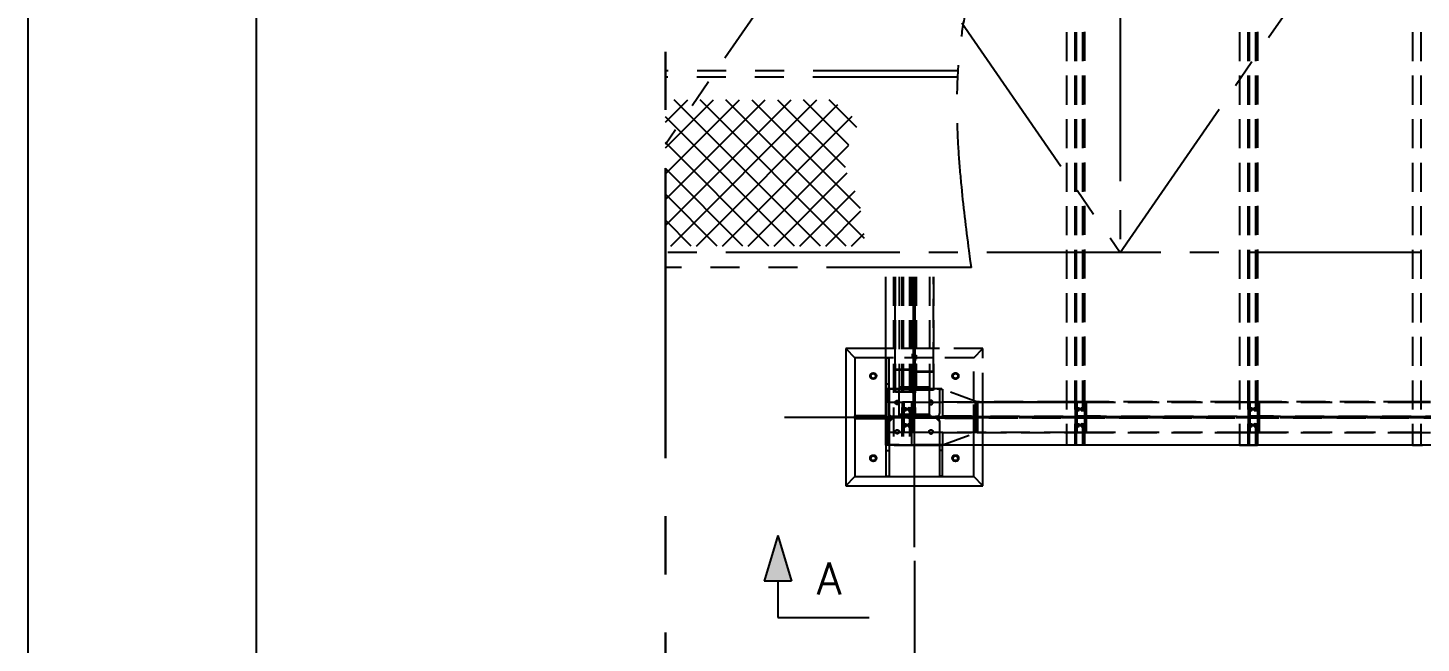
# Model space of a CAD drawing. Header units: millimetres. Extents: x 0 to 42050, y 0 to 29700.
# Drawn here: x 0 to 7627, y 8820 to 12186 of the extents above; entities that cross this region are included whole.
import ezdxf
from ezdxf.enums import TextEntityAlignment as Align

# ---------------------------------------------------------------- set-up
doc = ezdxf.new("R2010")
doc.units = ezdxf.units.MM
doc.header["$LTSCALE"] = 50
for name, pattern in [('CENTER2', [28.575, 19.05, -3.175, 3.175, -3.175]), ('HIDDEN2', [4.7625, 3.175, -1.5875]), ('PHANTOM', [63.5, 31.75, -6.35, 6.35, -6.35, 6.35, -6.35]), ('PHANTOM2', [31.75, 15.875, -3.175, 3.175, -3.175, 3.175, -3.175])]:
    doc.linetypes.add(name, pattern=pattern)
for name, color, linetype in [('ESTRUTURA EXISTENTE', 7, 'Continuous'), ('EXISTENTE', 8, 'PHANTOM2'), ('FRL6', 8, 'Continuous'), ('FRL7', 7, 'Continuous'), ('FRR120', 5, 'Continuous'), ('FRR140', 5, 'Continuous'), ('FRR175', 1, 'Continuous'), ('FRR80', 3, 'Continuous'), ('SDM', 7, 'Continuous'), ('TC1', 8, 'CENTER2'), ('TDM', 2, 'Continuous'), ('TL6', 1, 'Continuous'), ('TR100', 3, 'Continuous'), ('TR140', 4, 'Continuous')]:
    doc.layers.add(name, color=color, linetype=linetype)
doc.layers.add('HIDDEN', color=8, linetype='HIDDEN2', transparency=0.4)
doc.layers.add('TLM', color=1, linetype='PHANTOM', lineweight=30)
doc.styles.add('R120', font='simplex.shx', dxfattribs={"height": 30})
doc.styles.add('R140', font='simplex.shx', dxfattribs={"height": 35})
doc.styles.add('R80', font='simplex.shx', dxfattribs={"height": 20})
doc.styles.add('TR100', font='simplex.shx')
doc.styles.add('TR140', font='simplex.shx', dxfattribs={"height": 3.5})
doc.dimstyles.new('SEG-S-1', dxfattribs={"dimscale": 50, "dimtxt": 2.5, "dimasz": 2.5, "dimexe": 1.5, "dimexo": 1.5, "dimgap": 1, "dimtad": 1, "dimdec": 0, "dimtxsty": 'TR100', "dimcen": 2.5, "dimclrd": 256, "dimclre": 256, "dimclrt": 3, "dimadec": 0, "dimazin": 0, "dimtfac": 1, "dimtdec": 0, "dimtmove": 0, "dimatfit": 3, "dimfxl": 0, "dimarcsym": 0})

# ---------------------------------------------------------------- blocks, each defined once
blk = doc.blocks.new('A1')
at = {"layer": 'FRL6', "linetype": 'Continuous'}
blk.add_line((25, 584), (25, 10), dxfattribs=at)
at = {"layer": 'FRL7', "linetype": 'Continuous'}
blk.add_line((0, 594), (0, 0), dxfattribs=at)
at = {"layer": 'FRR120', "style": 'R120'}
for tag, p in [('FASE_DO_PROJETO', (659, 46.29)), ('ÁREA_E/OU_SUBÁREA', (659, 40.79)), ('TÍTULO_DO_DESENHO', (659, 35.29)), ('SUBTÍTULO_1_DO_DESENHO', (659, 29.79)), ('SUBTÍTULO_2_DO_DESENHO', (659, 24.29))]:
    blk.add_attdef(tag, p, '', height=3, dxfattribs=at)
at = {"layer": 'FRR140', "style": 'R140', "width": 0.91}
for tag, p in [('NÚMERO_DA_CONTRATADA', (687.72, 12.6)), ('NUMERO_VALE', (752.89, 12.6))]:
    blk.add_attdef(tag, p, '', height=3.5, dxfattribs=at)
for tag, p in [('REVISÃO', (823.5, 14.68)), ('ESCALA', (671, 14.35))]:
    blk.add_attdef(tag, text='', height=3.5, dxfattribs=at).set_placement(p, align=Align.MIDDLE)
at = {"layer": 'FRR175', "style": 'R120'}
for tag, p in [('CLASSIFICAÇÃO', (811.83, 67.73)), ('PROJETO', (716.31, 53.59)), ('N_PROJ_SE', (793.5, 53.59)), ('N_CONTRATO', (796.97, 47.3))]:
    blk.add_attdef(tag, text='', height=3, dxfattribs=at).set_placement(p, align=Align.MIDDLE_CENTER)
at = {"layer": 'FRR80', "style": 'R80'}
for tag, p in [('8A_REV', (476, 77.07)), ('EMIS.', (486, 77.07)), ('PROJ.', (585, 77.07)), ('DES.', (597, 77.07)), ('VER.', (609, 77.07)), ('APR.', (621, 77.07)), ('AUT.', (633.01, 77.07)), ('7A_REV', (476, 71.37)), ('EMIS.', (486, 71.37)), ('PROJ.', (585, 71.37)), ('DES.', (597, 71.37)), ('VER.', (609, 71.37)), ('APR.', (621, 71.37)), ('AUT.', (633.01, 71.37)), ('6A_REV', (476, 65.67)), ('EMIS.', (486, 65.67)), ('PROJ.', (585, 65.67)), ('DES.', (597, 65.67)), ('VER.', (609, 65.67)), ('APR.', (621, 65.67)), ('AUT.', (633.01, 65.67)), ('5A_REV', (476, 59.97)), ('EMIS.', (486, 59.97)), ('PROJ.', (585, 59.97)), ('DES.', (597, 59.97)), ('VER.', (609, 59.97)), ('APR.', (621, 59.97)), ('AUT.', (633.01, 59.97)), ('4A_REV', (476, 54.27)), ('EMIS.', (486, 54.27)), ('PROJ.', (585, 54.27)), ('DES.', (597, 54.27)), ('VER.', (609, 54.27)), ('APR.', (621, 54.27)), ('AUT.', (633.01, 54.27)), ('3A_REV', (476, 48.57)), ('EMIS.', (486, 48.57)), ('PROJ.', (585, 48.57)), ('DES.', (597, 48.57)), ('VER.', (609, 48.57)), ('APR.', (621, 48.57)), ('AUT.', (633.01, 48.57)), ('2A_REV', (476, 42.87)), ('EMIS.', (486, 42.87)), ('PROJ.', (585, 42.87)), ('DES.', (597, 42.87)), ('VER.', (609, 42.87)), ('APR.', (621, 42.87)), ('AUT.', (633.01, 42.87)), ('1a_REV', (476, 37.17)), ('EMIS.', (486, 37.17)), ('PROJ.', (585, 37.17)), ('DES.', (597, 37.17)), ('VER.', (609, 37.17)), ('APR.', (621, 37.17)), ('AUT.', (633.01, 37.17))]:
    blk.add_attdef(tag, text='', height=2, dxfattribs=at).set_placement(p, align=Align.MIDDLE)
for p in [(492.61, 76.08), (492.61, 70.38), (492.61, 64.68), (492.61, 58.98), (492.61, 53.28), (492.61, 47.58), (492.61, 41.88), (492.61, 36.18)]:
    blk.add_attdef('DESCRIÇÃO_DA_REVISÃO', p, '', height=2, dxfattribs=at)
at = {"layer": 'FRR80', "style": 'R80', "width": 0.85}
for p in [(648, 77.07), (648, 71.37), (648, 65.67), (648, 59.97), (648, 54.27), (648, 48.57), (648, 42.87), (648, 37.17)]:
    blk.add_attdef('DATA', text='', height=2, dxfattribs=at).set_placement(p, align=Align.MIDDLE)
blk = doc.blocks.new('A$C0860f657')
at = {"layer": 'HIDDEN'}
for p, q in [((-19616.5, 3748.7), (-19616.5, -2559.3)), ((-19570.7, 3748.7), (-19570.7, -2559.3)), ((-19565.6, 3748.7), (-19565.6, -2559.3)), ((-19564.4, 3748.7), (-19564.4, -2559.3)), ((-19528.9, 3748.7), (-19528.9, -2559.3)), ((-18669.8, 3748.7), (-18669.8, -2559.3)), ((-18623.9, 3748.7), (-18623.9, -2559.3)), ((-18618.8, 3748.7), (-18618.8, -2559.3)), ((-18617.6, 3748.7), (-18617.6, -2559.3)), ((-18582.1, 3748.7), (-18582.1, -2559.3)), ((-17723, 3748.7), (-17723, -2559.3)), ((-17677.1, 3748.7), (-17677.1, -2559.3)), ((-19518.6, 3512.2), (-19518.6, -2322.8)), ((-18571.8, 3512.2), (-18571.8, -2322.8)), ((-20563.3, -1637.5), (-20563.3, -2559.3)), ((-20555.4, -2148.4), (-20555.4, -1637.5)), ((-20555.4, -1637.5), (-20555.4, -2265.7)), ((-20533.3, -1637.5), (-20533.3, -2241.3)), ((-20517.5, -1637.5), (-20517.5, -2559.3)), ((-20512.4, -1637.5), (-20512.4, -2559.3)), ((-20511.2, -1637.5), (-20511.2, -2559.3)), ((-20475.7, -1637.5), (-20475.7, -2559.3)), ((-20465.4, -1637.5), (-20465.4, -2322.8)), ((-20460.2, -1637.5), (-20460.2, -2338.6)), ((-20453.8, -2148.4), (-20453.8, -1637.5)), ((-20453.8, -2400.4), (-20453.8, -1637.5)), ((-20453.6, -1637.5), (-20453.6, -2383.9)), ((-20446, -2398.9), (-20446, -1637.5)), ((-20445.9, -2232.3), (-20445.9, -1637.5)), ((-20445.9, -1637.5), (-20445.9, -2400.4)), ((-20439.5, -1637.5), (-20439.5, -2247.3)), ((-20366.3, -1637.5), (-20366.3, -2249.8)), ((-20366.3, -1637.5), (-20366.3, -2241.3)), ((-20344.3, -2154.4), (-20344.3, -1637.5)), ((-20344.3, -1637.5), (-20344.3, -2154.4)), ((-20453.8, -1723.6), (-20445.9, -1723.6)), ((-20453.8, -1787.9), (-20445.9, -1787.9)), ((-20453.8, -1832.4), (-20445.9, -1832.4)), ((-20453.8, -1885.4), (-20445.9, -1885.4)), ((-20453.8, -1896.6), (-20445.9, -1896.6)), ((-20453.8, -1901), (-20445.9, -1901)), ((-20453.8, -1982.8), (-20460.2, -1982.8)), ((-20453.8, -1949.6), (-20445.9, -1949.6)), ((-20445.9, -1982.8), (-20453.8, -1982.8)), ((-20563.3, -2030.3), (-20605.5, -2030.3)), ((-20344.3, -2030.3), (-20563.3, -2030.3)), ((-20453.8, -2004.8), (-20460.2, -2004.8)), ((-20453.8, -1994.2), (-20445.9, -1994.2)), ((-20445.9, -2004.8), (-20453.8, -2004.8)), ((-20445.9, -2016.2), (-20453.8, -2016.2)), ((-20453.8, -2058.4), (-20445.9, -2058.4)), ((-20074.8, -2030.3), (-20344.3, -2030.3)), ((-20124.8, -2080.3), (-20074.8, -2030.3)), ((-20074.8, -2321.8), (-20074.8, -2030.3)), ((-20563.3, -2080.3), (-20605.5, -2080.3)), ((-20604.1, -2081.8), (-20588.2, -2081.8)), ((-20604.1, -2081.8), (-20604.1, -2222.8)), ((-20588.2, -2222.8), (-20588.2, -2081.8)), ((-20344.3, -2080.3), (-20563.3, -2080.3)), ((-20453.8, -2059.9), (-20460.2, -2059.9)), ((-20453.8, -2081.9), (-20460.2, -2081.9)), ((-20457, -2070.5), (-20453.8, -2070.5)), ((-20445.9, -2059.9), (-20453.8, -2059.9)), ((-20445.9, -2066.7), (-20453.8, -2066.7)), ((-20445.9, -2081.9), (-20453.8, -2081.9)), ((-20445.9, -2088.7), (-20453.8, -2088.7)), ((-20453.8, -2091.6), (-20439.5, -2091.6)), ((-20445.9, -2093.4), (-20453.8, -2093.4)), ((-20453.8, -2113.6), (-20439.5, -2113.6)), ((-20445.9, -2066.7), (-20439.5, -2066.7)), ((-20445.9, -2088.7), (-20439.5, -2088.7)), ((-20124.8, -2080.3), (-20344.3, -2080.3)), ((-20124.8, -2315.1), (-20124.8, -2080.3)), ((-20453.8, -2148.4), (-20555.4, -2148.4)), ((-20552.2, -2143.5), (-20466.6, -2143.5)), ((-20445.9, -2175.5), (-20460.2, -2175.5)), ((-20445.9, -2197.5), (-20460.2, -2197.5)), ((-20445.9, -2143.8), (-20453.8, -2143.8)), ((-20445.9, -2165.8), (-20453.8, -2165.8)), ((-20453.8, -2168.7), (-20439.5, -2168.7)), ((-20453.8, -2190.7), (-20439.5, -2190.7)), ((-20445.9, -2208.7), (-20453.8, -2208.7)), ((-20445.9, -2143.8), (-20439.5, -2143.8)), ((-20445.9, -2154.4), (-20366.3, -2154.4)), ((-20445.9, -2165.8), (-20439.5, -2165.8)), ((-20445.9, -2179.3), (-20442.7, -2179.3)), ((-20366.3, -2159.3), (-20433.1, -2159.3)), ((-20366.3, -2154.4), (-20344.3, -2154.4)), ((-20347.5, -2159.3), (-20366.3, -2159.3)), ((-20344.3, -2154.4), (-20344.3, -2156.9)), ((-20344.3, -2156.9), (-20344.3, -2251.3)), ((-20604.1, -2222.8), (-20588.2, -2222.8)), ((-20604.1, -2222.8), (-20604.1, -2252.8)), ((-20604.1, -2252.8), (-20603.8, -2252.8)), ((-20591.1, -2251.3), (-20603.8, -2251.3)), ((-20603.8, -2322.8), (-20603.8, -2251.3)), ((-20563.3, -2251.3), (-20603.8, -2251.3)), ((-20603.8, -2557.8), (-20603.8, -2252.8)), ((-20603.8, -2252.8), (-20603.8, -2252.8)), ((-20603.8, -2252.8), (-20588.4, -2252.8)), ((-20596.1, -2251.3), (-20563.3, -2251.3)), ((-20596.1, -2559.3), (-20596.1, -2251.3)), ((-20591.1, -2251.3), (-20591.1, -2322.8)), ((-20588.4, -2252.8), (-20588.4, -2384.3)), ((-20588.4, -2252.8), (-20588.2, -2252.8)), ((-20588.2, -2251.3), (-20588.2, -2222.8)), ((-20588.2, -2252.8), (-20588.2, -2251.3)), ((-20563.3, -2251.3), (-20298.8, -2251.3)), ((-20465.4, -2251.3), (-20563.3, -2251.3)), ((-20555.4, -2263.2), (-20453.8, -2263.2)), ((-20466.6, -2268.1), (-20552.2, -2268.1)), ((-20465.4, -2241.3), (-20533.3, -2241.3)), ((-20533.3, -2241.3), (-20533.3, -2251.3)), ((-20533.3, -2398.9), (-20533.3, -2251.3)), ((-20366.3, -2241.3), (-20465.4, -2241.3)), ((-20298.8, -2251.3), (-20465.4, -2251.3)), ((-20445.9, -2252.6), (-20460.2, -2252.6)), ((-20445.9, -2274.6), (-20460.2, -2274.6)), ((-20442.7, -2232.3), (-20445.9, -2232.3)), ((-20344.3, -2257.1), (-20445.9, -2257.1)), ((-20433.1, -2252.2), (-20347.5, -2252.2)), ((-20366.3, -2251.3), (-20366.3, -2241.3)), ((-20366.3, -2251.3), (-20366.3, -2249.8)), ((-20366.3, -2398.9), (-20366.3, -2251.3)), ((-20344.3, -2251.3), (-20344.3, -2257.1)), ((-20311.2, -2252.8), (-20295.8, -2252.8)), ((-20311.2, -2384.3), (-20311.2, -2252.8)), ((-20103.8, -2322.8), (-20298.8, -2251.3)), ((-20103.8, -2322.8), (-20298.8, -2251.3)), ((-20295.8, -2252.8), (-20295.8, -2557.8)), ((-20603.8, -2321.8), (-20591.1, -2321.8)), ((-20591.1, -2322.8), (-20603.8, -2322.8)), ((-20603.8, -2487.8), (-20603.8, -2322.8)), ((-20591.1, -2322.8), (-20563.3, -2322.8)), ((-20591.1, -2487.8), (-20591.1, -2322.8)), ((-20591.1, -2487.8), (-20591.1, -2322.8)), ((-20563.3, -2322.8), (-20514.4, -2322.8)), ((-20514.4, -2487.8), (-20514.4, -2322.8)), ((-20505.5, -2322.8), (-20514.4, -2322.8)), ((-20509, -2354.6), (-20495.3, -2354.6)), ((-20505.5, -2487.8), (-20505.5, -2322.8)), ((-20453.4, -2322.8), (-20505.5, -2322.8)), ((-20483.4, -2354.6), (-20469.7, -2354.6)), ((-20465.4, -2322.8), (-20465.4, -2487.8)), ((-20462.3, -2487.8), (-20462.3, -2322.8)), ((-20453.8, -2341.1), (-20457, -2341.1)), ((-20453.4, -2322.8), (-19616.5, -2322.8)), ((-20453.4, -2400.6), (-20453.4, -2322.8)), ((-20366.3, -2322.8), (-20366.3, -2317.3)), ((-20295.8, -2321.8), (-20103.8, -2321.8)), ((-20124.8, -2495.5), (-20124.8, -2315.1)), ((-20116.5, -2322.8), (-20116.5, -2487.8)), ((-20103.8, -2321.8), (-20106.5, -2321.8)), ((-19616.5, -2321.8), (-20103.8, -2321.8)), ((-20103.8, -2322.8), (-20103.8, -2321.8)), ((-20103.8, -2321.8), (-19616.5, -2321.8)), ((-20103.8, -2322.8), (-19616.5, -2322.8)), ((-20103.8, -2322.8), (-20103.8, -2322.8)), ((-20103.8, -2322.8), (-20103.8, -2487.8)), ((-20103.8, -2487.8), (-20103.8, -2322.8)), ((-20074.8, -2488.8), (-20074.8, -2321.8)), ((-19518.6, -2321.8), (-19616.5, -2321.8)), ((-19616.5, -2322.8), (-19518.6, -2322.8)), ((-19567.6, -2487.8), (-19567.6, -2322.8)), ((-19558.7, -2322.8), (-19567.6, -2322.8)), ((-19562.3, -2354.6), (-19548.5, -2354.6)), ((-19558.7, -2487.8), (-19558.7, -2322.8)), ((-19506.6, -2322.8), (-19558.7, -2322.8)), ((-19536.6, -2354.6), (-19522.9, -2354.6)), ((-18669.8, -2321.8), (-19518.6, -2321.8)), ((-19518.6, -2321.8), (-18669.8, -2321.8)), ((-19518.6, -2322.8), (-18669.8, -2322.8)), ((-19518.6, -2322.8), (-19518.6, -2487.8)), ((-19515.5, -2487.8), (-19515.5, -2322.8)), ((-19506.6, -2322.8), (-18669.8, -2322.8)), ((-19506.6, -2400.6), (-19506.6, -2322.8)), ((-18669.8, -2321.8), (-18571.8, -2321.8)), ((-18669.8, -2322.8), (-18571.8, -2322.8)), ((-18620.8, -2487.8), (-18620.8, -2322.8)), ((-18611.9, -2322.8), (-18620.8, -2322.8)), ((-18615.5, -2354.6), (-18601.8, -2354.6)), ((-18611.9, -2487.8), (-18611.9, -2322.8)), ((-18559.8, -2322.8), (-18611.9, -2322.8)), ((-18589.8, -2354.6), (-18576.1, -2354.6)), ((-17723, -2321.8), (-18571.8, -2321.8)), ((-18571.8, -2321.8), (-17723, -2321.8)), ((-18571.8, -2322.8), (-17723, -2322.8)), ((-18571.8, -2322.8), (-18571.8, -2487.8)), ((-18568.7, -2487.8), (-18568.7, -2322.8)), ((-18559.8, -2322.8), (-17723, -2322.8)), ((-18559.8, -2400.6), (-18559.8, -2322.8)), ((-17625, -2321.8), (-17723, -2321.8)), ((-17723, -2322.8), (-17625, -2322.8)), ((-20603.8, -2397.4), (-20633.8, -2397.4)), ((-20633.8, -2413.3), (-20603.8, -2413.3)), ((-20591.1, -2402.2), (-8765.5, -2402.2)), ((-20386.6, -2402.2), (-20591.1, -2402.2)), ((-8765.5, -2408.4), (-20591.1, -2408.4)), ((-20588.4, -2430.3), (-20568.4, -2410.3)), ((-20588.4, -2426.4), (-20588.4, -2557.8)), ((-20588.4, -2557.8), (-20588.4, -2430.3)), ((-20572.3, -2400.4), (-20327.3, -2400.4)), ((-20327.3, -2410.3), (-20572.3, -2410.3)), ((-20533.3, -2388.9), (-20366.3, -2388.9)), ((-20533.3, -2398.9), (-20366.3, -2398.9)), ((-20509, -2368.6), (-20495.3, -2368.6)), ((-20505.5, -2410.1), (-20505.5, -2400.6)), ((-20477.3, -2400.6), (-20505.5, -2400.6)), ((-20477.3, -2410.1), (-20505.5, -2410.1)), ((-20483.4, -2368.6), (-20469.7, -2368.6)), ((-20477.3, -2410.1), (-20477.3, -2400.6)), ((-20388.4, -2400.6), (-20477.3, -2400.6)), ((-20388.4, -2410.1), (-20477.3, -2410.1)), ((-20445.9, -2400.4), (-20453.8, -2400.4)), ((-20453.6, -2383.9), (-20453.6, -2391)), ((-20446, -2383.9), (-20453.6, -2383.9)), ((-20453.6, -2391), (-20453.6, -2398.9)), ((-20453.4, -2410.1), (-20453.4, -2400.6)), ((-20453.4, -2487.8), (-20453.4, -2410.1)), ((-20446, -2391), (-20446, -2383.9)), ((-20446, -2398.9), (-20446, -2391)), ((-20388.4, -2410.1), (-20388.4, -2400.6)), ((-20378.2, -2400.6), (-20388.4, -2400.6)), ((-20378.2, -2410.1), (-20388.4, -2410.1)), ((-20386.6, -2402.1), (-20386.6, -2408.5)), ((-20116.5, -2402.1), (-20386.6, -2402.1)), ((-20386.6, -2408.5), (-20116.5, -2408.5)), ((-20378.2, -2410.1), (-20378.2, -2400.6)), ((-20366.3, -2388.9), (-20366.3, -2398.9)), ((-20331.2, -2410.3), (-20311.2, -2430.3)), ((-20311.2, -2557.8), (-20311.2, -2426.4)), ((-20295.8, -2397.4), (-20124.8, -2397.4)), ((-20295.8, -2401.5), (-20287.9, -2401.5)), ((-20287.9, -2409.1), (-20295.8, -2409.1)), ((-20124.8, -2413.3), (-20295.8, -2413.3)), ((-20287.9, -2401.5), (-20280.8, -2401.5)), ((-20280.8, -2409.1), (-20287.9, -2409.1)), ((-8920.3, -2401.5), (-20280.8, -2401.5)), ((-20280.8, -2401.5), (-20280.8, -2409.1)), ((-20280.8, -2409.1), (-8920.3, -2409.1)), ((-20265.8, -2413.3), (-20265.8, -2397.4)), ((-19562.3, -2368.6), (-19548.5, -2368.6)), ((-19558.7, -2410.1), (-19558.7, -2400.6)), ((-19530.5, -2400.6), (-19558.7, -2400.6)), ((-19530.5, -2410.1), (-19558.7, -2410.1)), ((-19536.6, -2368.6), (-19522.9, -2368.6)), ((-19530.5, -2410.1), (-19530.5, -2400.6)), ((-19441.7, -2400.6), (-19530.5, -2400.6)), ((-19441.7, -2410.1), (-19530.5, -2410.1)), ((-19506.6, -2410.1), (-19506.6, -2400.6)), ((-19506.6, -2487.8), (-19506.6, -2410.1)), ((-19441.7, -2410.1), (-19441.7, -2400.6)), ((-19431.4, -2400.6), (-19441.7, -2400.6)), ((-19431.4, -2410.1), (-19441.7, -2410.1)), ((-19431.4, -2410.1), (-19431.4, -2400.6)), ((-18615.5, -2368.6), (-18601.8, -2368.6)), ((-18611.9, -2410.1), (-18611.9, -2400.6)), ((-18583.7, -2400.6), (-18611.9, -2400.6)), ((-18583.7, -2410.1), (-18611.9, -2410.1)), ((-18589.8, -2368.6), (-18576.1, -2368.6)), ((-18583.7, -2410.1), (-18583.7, -2400.6)), ((-18494.9, -2400.6), (-18583.7, -2400.6)), ((-18494.9, -2410.1), (-18583.7, -2410.1)), ((-18559.8, -2410.1), (-18559.8, -2400.6)), ((-18559.8, -2487.8), (-18559.8, -2410.1)), ((-18494.9, -2410.1), (-18494.9, -2400.6)), ((-18484.6, -2400.6), (-18494.9, -2400.6)), ((-18484.6, -2410.1), (-18494.9, -2410.1)), ((-18484.6, -2410.1), (-18484.6, -2400.6)), ((-20591.1, -2487.8), (-20603.8, -2487.8)), ((-20603.8, -2487.8), (-20603.8, -2559.3)), ((-20591.1, -2488.8), (-20603.8, -2488.8)), ((-20591.1, -2487.8), (-20563.3, -2487.8)), ((-20591.1, -2559.3), (-20591.1, -2487.8)), ((-20563.3, -2487.8), (-20514.4, -2487.8)), ((-20514.4, -2487.8), (-20505.5, -2487.8)), ((-20509, -2442.1), (-20495.3, -2442.1)), ((-20509, -2456.1), (-20495.3, -2456.1)), ((-20505.5, -2487.8), (-20453.4, -2487.8)), ((-20483.4, -2442.1), (-20469.7, -2442.1)), ((-20483.4, -2456.1), (-20469.7, -2456.1)), ((-20465.4, -2487.8), (-20465.4, -2559.3)), ((-20453.4, -2487.8), (-19616.5, -2487.8)), ((-20298.8, -2559.3), (-20103.8, -2487.8)), ((-20298.8, -2559.3), (-20103.8, -2487.8)), ((-20295.8, -2488.8), (-20106.5, -2488.8)), ((-20124.8, -2559.3), (-20124.8, -2495.5)), ((-20106.5, -2488.8), (-20103.8, -2488.8)), ((-20103.8, -2487.8), (-20103.8, -2487.8)), ((-20103.8, -2487.8), (-20103.8, -2487.8)), ((-20103.8, -2488.8), (-20103.8, -2487.8)), ((-20103.8, -2488.8), (-19616.5, -2488.8)), ((-20074.8, -2559.3), (-20074.8, -2488.8)), ((-19616.5, -2487.8), (-19567.6, -2487.8)), ((-19616.5, -2488.8), (-19518.6, -2488.8)), ((-19567.6, -2487.8), (-19558.7, -2487.8)), ((-19562.3, -2442.1), (-19548.5, -2442.1)), ((-19562.3, -2456.1), (-19548.5, -2456.1)), ((-19558.7, -2487.8), (-19506.6, -2487.8)), ((-19536.6, -2442.1), (-19522.9, -2442.1)), ((-19536.6, -2456.1), (-19522.9, -2456.1)), ((-19518.6, -2487.8), (-19518.6, -2559.3)), ((-19518.6, -2488.8), (-18669.8, -2488.8)), ((-19506.6, -2487.8), (-18669.8, -2487.8)), ((-18669.8, -2487.8), (-18620.8, -2487.8)), ((-18669.8, -2488.8), (-18571.8, -2488.8)), ((-18620.8, -2487.8), (-18611.9, -2487.8)), ((-18615.5, -2442.1), (-18601.8, -2442.1)), ((-18615.5, -2456.1), (-18601.8, -2456.1)), ((-18611.9, -2487.8), (-18559.8, -2487.8)), ((-18589.8, -2442.1), (-18576.1, -2442.1)), ((-18589.8, -2456.1), (-18576.1, -2456.1)), ((-18571.8, -2487.8), (-18571.8, -2559.3)), ((-18571.8, -2488.8), (-17723, -2488.8)), ((-18559.8, -2487.8), (-17723, -2487.8)), ((-17723, -2487.8), (-17674, -2487.8)), ((-17723, -2488.8), (-17625, -2488.8)), ((-20604.1, -2559.3), (-20604.1, -2557.8)), ((-20604.1, -2557.8), (-20603.8, -2557.8)), ((-20603.8, -2557.8), (-20603.8, -2557.8)), ((-20588.4, -2557.8), (-20603.8, -2557.8)), ((-20295.6, -2557.8), (-20588.4, -2557.8)), ((-20588.2, -2557.8), (-20588.2, -2559.3)), ((-20311.5, -2557.8), (-20311.5, -2559.3)), ((-20295.8, -2557.8), (-20311.2, -2557.8)), ((-20295.6, -2558.1), (-20295.6, -2557.8)), ((-20295.6, -2559.3), (-20295.6, -2558.1)), ((-18669.8, -2559.3), (-18623.9, -2559.3)), ((-18623.9, -2559.3), (-18615.7, -2559.3)), ((-18615.7, -2559.3), (-18615.4, -2559.3)), ((-18615.4, -2559.3), (-18581.4, -2559.3)), ((-18581.4, -2559.3), (-18571.8, -2559.3)), ((-17723, -2559.3), (-17677.1, -2559.3)), ((-17677.1, -2559.3), (-17668.9, -2559.3))]:
    blk.add_line(p, q, dxfattribs=at)
for centre, radius in [((-20224.8, -2180.3), 17.5), ((-20224.8, -2180.3), 16), ((-20224.8, -2180.3), 13), ((-20543.8, -2325.3), 11), ((-20543.8, -2485.3), 11), ((-20358.8, -2485.3), 11)]:
    blk.add_circle(centre, radius, dxfattribs=at)
for centre, radius, start, end in [((-20358.8, -2325.3), 11, 166.86344, 40.84127), ((-20358.8, -2325.3), 11, 40.85486, 166.86341), ((-20358.8, -2325.3), 11, 13.13656, 166.86344), ((-20572.3, -2384.3), 16.1, 180, 270), ((-20572.3, -2426.4), 16.1, 90, 180), ((-20327.3, -2384.3), 16.1, 270, 360), ((-20327.3, -2426.4), 16.1, 0, 90), ((-20358.8, -2485.3), 11, 193.13656, 346.86344)]:
    blk.add_arc(centre, radius, start, end, dxfattribs=at)
at = {"layer": 'HIDDEN', "extrusion": (0, 0, -1)}
for centre, major_axis, ratio, start_param, end_param in [((-20460.2, -1993.8), (0, 11), 0.000001, -3.380968, 2.902217), ((-20460.2, -2070.9), (0, 11), 0.000001, -3.380968, 2.902217), ((-20457, -2072.9), (-3.2, 0), 0.766397, 0.000002, 1.570798), ((-20445.9, -2077.7), (0, 11), 0.000001, -4.648637, 1.634548), ((-20552.2, -2145.9), (-3.2, 0), 0.766397, 0.000002, 1.570798), ((-20445.9, -2154.8), (0, 11), 0.000001, -4.648637, 1.634548), ((-20442.7, -2181.7), (3.2, 0), 0.766397, -1.570796, 0), ((-20347.5, -2156.9), (3.2, 0), 0.766397, 0.000002, 1.570798), ((-20552.2, -2265.7), (-3.2, 0), 0.766397, -1.570796, 0), ((-20442.7, -2229.8), (3.2, 0), 0.766397, 0.000002, 1.570798), ((-20347.5, -2254.7), (3.2, 0), 0.766397, -1.570796, 0), ((-20504.3, -2361.6), (0, 7), 0.34202, -4.712389, 1.570796), ((-20504.3, -2361.6), (0, -7), 0.34202, -3.141592653589791, 3.141592653589795), ((-20478.6, -2361.6), (0, 7), 0.34202, -4.712389, 1.570796), ((-20478.6, -2361.6), (0, -7), 0.34202, -3.141592653589791, 3.141592653589795), ((-20457, -2338.6), (-3.2, 0), 0.766397, -1.570796, 0), ((-19557.5, -2361.6), (0, 7), 0.34202, -4.712389, 1.570796), ((-19557.5, -2361.6), (0, -7), 0.34202, -3.141592653589791, 3.141592653589795), ((-19531.8, -2361.6), (0, 7), 0.34202, -4.712389, 1.570796), ((-19531.8, -2361.6), (0, -7), 0.34202, -3.141592653589791, 3.141592653589795), ((-18610.7, -2361.6), (0, 7), 0.34202, -4.712389, 1.570796), ((-18610.7, -2361.6), (0, -7), 0.34202, -3.141592653589791, 3.141592653589795), ((-18585, -2361.6), (0, 7), 0.34202, -4.712389, 1.570796), ((-18585, -2361.6), (0, -7), 0.34202, -3.141592653589791, 3.141592653589795), ((-20386.6, -2392.4), (28.7, 0), 0.34202, 1.570779, 1.570796), ((-20504.3, -2449.1), (0, 7), 0.34202, -4.712389, 1.570796), ((-20504.3, -2449.1), (0, -7), 0.34202, -3.141592653589791, 3.141592653589795), ((-20478.6, -2449.1), (0, 7), 0.34202, -4.712389, 1.570796), ((-20478.6, -2449.1), (0, -7), 0.34202, -3.141592653589791, 3.141592653589795), ((-19557.5, -2449.1), (0, 7), 0.34202, -4.712389, 1.570796), ((-19557.5, -2449.1), (0, -7), 0.34202, -3.141592653589791, 3.141592653589795), ((-19531.8, -2449.1), (0, 7), 0.34202, -4.712389, 1.570796), ((-19531.8, -2449.1), (0, -7), 0.34202, -3.141592653589791, 3.141592653589795), ((-18610.7, -2449.1), (0, 7), 0.34202, -4.712389, 1.570796), ((-18610.7, -2449.1), (0, -7), 0.34202, -3.141592653589791, 3.141592653589795), ((-18585, -2449.1), (0, 7), 0.34202, -4.712389, 1.570796), ((-18585, -2449.1), (0, -7), 0.34202, -3.141592653589791, 3.141592653589795)]:
    blk.add_ellipse(centre, major_axis=major_axis, ratio=ratio, start_param=start_param, end_param=end_param, dxfattribs=at)
at = {"layer": 'HIDDEN'}
for centre, major_axis, ratio, start_param, end_param in [((-20453.8, -1993.8), (0, 11), 0.000001, -2.902217, 3.380968), ((-20453.8, -2070.9), (0, 11), 0.000001, -2.902217, 3.380968), ((-20439.5, -2077.7), (0, -11), 0.000001, -4.776141, 1.507044), ((-20466.6, -2138.6), (6.4, 0), 0.766397, -1.570798, -0.000002), ((-20439.5, -2154.8), (0, -11), 0.000001, -4.776141, 1.507044), ((-20433.1, -2164.2), (-6.4, 0), 0.766397, -1.570798, -0.000002), ((-20466.6, -2273), (-6.4, 0), 0.766397, -3.141593, -1.570796), ((-20433.1, -2247.3), (6.4, 0), 0.766397, -3.141593, -1.570796), ((-20509, -2361.6), (0, -7), 0.34202, -4.712389, 1.570796), ((-20495.3, -2361.6), (0, -7), 0.34202, -3.141592653589795, 3.141592653589791), ((-20483.4, -2361.6), (0, -7), 0.34202, -4.712389, 1.570796), ((-20469.7, -2361.6), (0, -7), 0.34202, -3.141592653589795, 3.141592653589791), ((-19562.3, -2361.6), (0, -7), 0.34202, -4.712389, 1.570796), ((-19548.5, -2361.6), (0, -7), 0.34202, -3.141592653589795, 3.141592653589791), ((-19536.6, -2361.6), (0, -7), 0.34202, -4.712389, 1.570796), ((-19522.9, -2361.6), (0, -7), 0.34202, -3.141592653589795, 3.141592653589791), ((-18615.5, -2361.6), (0, -7), 0.34202, -4.712389, 1.570796), ((-18601.8, -2361.6), (0, -7), 0.34202, -3.141592653589795, 3.141592653589791), ((-18589.8, -2361.6), (0, -7), 0.34202, -4.712389, 1.570796), ((-18576.1, -2361.6), (0, -7), 0.34202, -3.141592653589795, 3.141592653589791), ((-20509, -2449.1), (0, -7), 0.34202, -4.712389, 1.570796), ((-20495.3, -2449.1), (0, -7), 0.34202, -3.141592653589795, 3.141592653589791), ((-20483.4, -2449.1), (0, -7), 0.34202, -4.712389, 1.570796), ((-20469.7, -2449.1), (0, -7), 0.34202, -3.141592653589795, 3.141592653589791), ((-19562.3, -2449.1), (0, -7), 0.34202, -4.712389, 1.570796), ((-19548.5, -2449.1), (0, -7), 0.34202, -3.141592653589795, 3.141592653589791), ((-19536.6, -2449.1), (0, -7), 0.34202, -4.712389, 1.570796), ((-19522.9, -2449.1), (0, -7), 0.34202, -3.141592653589795, 3.141592653589791), ((-18615.5, -2449.1), (0, -7), 0.34202, -4.712389, 1.570796), ((-18601.8, -2449.1), (0, -7), 0.34202, -3.141592653589795, 3.141592653589791), ((-18589.8, -2449.1), (0, -7), 0.34202, -4.712389, 1.570796), ((-18576.1, -2449.1), (0, -7), 0.34202, -3.141592653589795, 3.141592653589791)]:
    blk.add_ellipse(centre, major_axis=major_axis, ratio=ratio, start_param=start_param, end_param=end_param, dxfattribs=at)
blk.add_rational_spline([(-20132.2, -2402.2), (-20259.4, -2402.2), (-20386.6, -2402.2)], [1.00076506346, 1.00076324525, 1.00075963676], degree=2, dxfattribs=at)
at = {"layer": 'TC1'}
for p, q in [((-20449.8, -3115.9), (-20449.8, -1637.5)), ((-21160.4, -2405.3), (3494.6, -2405.3))]:
    blk.add_line(p, q, dxfattribs=at)
blk = doc.blocks.new('A$Cb39763ff')
at = {"layer": 'ESTRUTURA EXISTENTE'}
for p, q in [((-23996.1, 2346), (-23996.1, 3267.8)), ((-24215.5, 2875), (-24165.5, 2825)), ((-23996.1, 2875), (-24215.5, 2875)), ((-24215.5, 2875), (-24215.5, 2125)), ((-24165.5, 2825), (-24165.5, 2507.9)), ((-23996.1, 2825), (-24165.5, 2825)), ((-24165.5, 2492), (-24165.5, 2507.9)), ((-24024.5, 2507.9), (-24165.5, 2507.9)), ((-24165.5, 2492), (-24024.5, 2492)), ((-24165.5, 2492), (-24165.5, 2175)), ((-24024.5, 2492), (-24024.5, 2507.9)), ((-23996.1, 2507.9), (-24024.5, 2507.9)), ((-24024.5, 2492), (-23996.1, 2492)), ((-18176.2, 2346), (-23996.1, 2346)), ((-23994.8, 2317.5), (-23994.8, 2346)), ((-23994.8, 2176.5), (-23994.8, 2317.5)), ((-23994.8, 2317.5), (-23978.9, 2317.5)), ((-23978.9, 2346), (-23978.9, 2317.5)), ((-23978.9, 2317.5), (-23978.9, 2176.5)), ((-23951.8, 2346), (-23689.5, 2346)), ((-23702.2, 2346), (-23702.2, 2317.5)), ((-23686.3, 2317.5), (-23702.2, 2317.5)), ((-23702.2, 2317.5), (-23702.2, 2176.5)), ((-23689.5, 2346), (-23689.5, 2346)), ((-23686.3, 2317.5), (-23686.3, 2346)), ((-23686.3, 2176.5), (-23686.3, 2317.5)), ((-23515.5, 2175), (-23515.5, 2346)), ((-23465.5, 2125), (-23465.5, 2346)), ((-24215.5, 2125), (-24165.5, 2175)), ((-24165.5, 2175), (-23515.5, 2175)), ((-23994.8, 2176.5), (-23978.9, 2176.5)), ((-23686.3, 2176.5), (-23702.2, 2176.5)), ((-23465.5, 2125), (-23515.5, 2175)), ((-24215.5, 2125), (-23465.5, 2125))]:
    blk.add_line(p, q, dxfattribs=at)
for centre, radius in [((-24065.5, 2725), 17.5), ((-24065.5, 2725), 16), ((-24065.5, 2725), 13), ((-24065.5, 2275), 17.5), ((-24065.5, 2275), 16), ((-23615.5, 2275), 17.5), ((-23615.5, 2275), 16), ((-24065.5, 2275), 13), ((-23615.5, 2275), 13)]:
    blk.add_circle(centre, radius, dxfattribs=at)
blk = doc.blocks.new('*D48')
at = {"layer": 'Defpoints', "color": 0}
for p in [(4852.8, 9346), (16551.3, 9346), (4852.8, 5156.6)]:
    blk.add_point(p, dxfattribs=at)
at = {"layer": 'TDM', "lineweight": -2}
for p, q in [((4852.8, 9271), (4852.8, 5081.6)), ((16551.3, 9271), (16551.3, 5081.6)), ((16426.3, 5156.6), (4977.8, 5156.6))]:
    blk.add_line(p, q, dxfattribs=at)
at = {"layer": 'TDM'}
for points in [[(4977.8, 5177.4), (4977.8, 5135.7), (4852.8, 5156.6)], [(16426.3, 5177.4), (16426.3, 5135.7), (16551.3, 5156.6)]]:
    blk.add_solid(points, dxfattribs=at)
at = {"layer": 'TDM', "color": 3, "insert": (10702, 5269.1), "char_height": 125, "attachment_point": 5, "style": 'TR100'}
blk.add_mtext('11699', dxfattribs=at)
blk = doc.blocks.new('SIMB_CORTE_2')
at = {"layer": 'TDM'}
blk.add_hatch(color=256, dxfattribs=at).paths.add_polyline_path([(1.5, -4), (-1.5, -4), (0, -9)])
for p, q in [((0, -9), (-1.5, -4)), ((1.5, -4), (-1.5, -4)), ((0, -9), (1.5, -4))]:
    blk.add_line(p, q, dxfattribs=at)
at = {"layer": 'TL6'}
for p, q in [((0, -4), (0, 0)), ((0, 0), (10, 0))]:
    blk.add_line(p, q, dxfattribs=at)
at = {"layer": 'TR100', "style": 'TR100'}
blk.add_attdef('XXXX', (-0.6, 1.57), '', height=2.5, dxfattribs=at)
at = {"layer": 'TR140', "style": 'TR140'}
blk.add_attdef('A', text='', height=3.5, dxfattribs=at).set_placement((5.64, -4.29), align=Align.MIDDLE)

msp = doc.modelspace()

# ---------------------------------------------------------------- hatches: boundary and pattern name
at = {"layer": 'HIDDEN'}
h = msp.add_hatch(dxfattribs=at)
h.set_pattern_fill('ANSI37', color=256, scale=800, style=0)
h.set_pattern_definition([(45, (-605738.6, -44176.45), (-70.710678, 70.710678), []), (135, (-605738.6, -44176.45), (-70.710678, -70.710678), [])])
h.paths.add_polyline_path([(3490.25, 11792.57), (3490.25, 10992.57), (4584.47, 10992.57), (4584.15, 10996.01), (4583.84, 10999.44), (4583.52, 11002.87), (4583.21, 11006.3), (4582.89, 11009.73), (4582.58, 11013.17), (4582.26, 11016.6), (4581.94, 11020.03), (4581.62, 11023.46), (4581.29, 11026.89), (4580.96, 11030.33), (4580.64, 11033.76), (4580.3, 11037.19), (4579.97, 11040.62), (4579.63, 11044.05), (4579.29, 11047.48), (4578.94, 11050.91), (4578.59, 11054.34), (4578.23, 11057.77), (4577.87, 11061.2), (4577.51, 11064.62), (4577.14, 11068.05), (4576.76, 11071.48), (4576.38, 11074.91), (4576, 11078.33), (4575.6, 11081.76), (4575.2, 11085.18), (4574.8, 11088.61), (4574.38, 11092.03), (4573.96, 11095.46), (4573.54, 11098.88), (4573.1, 11102.3), (4572.66, 11105.72), (4572.21, 11109.15), (4571.75, 11112.57), (4571.28, 11115.99), (4570.81, 11119.4), (4570.32, 11122.82), (4569.83, 11126.24), (4569.32, 11129.66), (4568.81, 11133.07), (4568.28, 11136.49), (4567.75, 11139.9), (4567.2, 11143.32), (4566.65, 11146.73), (4566.08, 11150.14), (4565.5, 11153.55), (4564.91, 11156.96), (4564.31, 11160.37), (4563.7, 11163.78), (4563.07, 11167.19), (4562.44, 11170.59), (4561.79, 11174), (4561.12, 11177.4), (4560.44, 11180.8), (4559.75, 11184.2), (4559.05, 11187.6), (4558.33, 11191), (4557.6, 11194.4), (4556.85, 11197.8), (4556.09, 11201.19), (4555.32, 11204.59), (4554.52, 11207.98), (4553.72, 11211.37), (4552.9, 11214.77), (4552.06, 11218.15), (4551.2, 11221.54), (4550.33, 11224.93), (4549.44, 11228.31), (4548.54, 11231.7), (4547.62, 11235.08), (4546.68, 11238.46), (4545.72, 11241.84), (4544.75, 11245.22), (4543.75, 11248.6), (4542.74, 11251.97), (4541.71, 11255.35), (4540.66, 11258.72), (4539.6, 11262.09), (4538.51, 11265.46), (4537.4, 11268.83), (4536.28, 11272.19), (4535.13, 11275.56), (4533.96, 11278.92), (4532.78, 11282.28), (4531.57, 11285.64), (4530.34, 11289), (4529.09, 11292.35), (4527.82, 11295.71), (4526.52, 11299.06), (4525.21, 11302.41), (4523.87, 11305.76), (4522.51, 11309.1), (4521.13, 11312.45), (4519.72, 11315.79), (4518.29, 11319.13), (4516.84, 11322.47), (4515.36, 11325.81), (4513.86, 11329.14), (4512.34, 11332.48), (4510.8, 11335.81), (4509.24, 11339.14), (4507.67, 11342.47), (4506.09, 11345.79), (4504.51, 11349.12), (4502.92, 11352.44), (4501.33, 11355.76), (4499.75, 11359.09), (4498.16, 11362.41), (4496.59, 11365.73), (4495.03, 11369.04), (4493.48, 11372.36), (4491.95, 11375.68), (4490.44, 11379), (4488.95, 11382.31), (4487.48, 11385.63), (4486.05, 11388.94), (4484.65, 11392.26), (4483.28, 11395.57), (4481.95, 11398.89), (4480.66, 11402.2), (4479.42, 11405.52), (4478.22, 11408.84), (4477.07, 11412.15), (4475.97, 11415.47), (4474.93, 11418.78), (4473.94, 11422.1), (4473.02, 11425.42), (4472.16, 11428.74), (4471.37, 11432.06), (4470.65, 11435.38), (4470.01, 11438.7), (4469.43, 11442.03), (4468.94, 11445.35), (4468.53, 11448.68), (4468.21, 11452), (4467.97, 11455.33), (4467.82, 11458.66), (4467.77, 11462), (4467.81, 11465.33), (4467.96, 11468.67), (4468.2, 11472), (4468.56, 11475.35), (4469.02, 11478.69), (4469.59, 11482.03), (4470.26, 11485.38), (4471.04, 11488.73), (4471.92, 11492.08), (4472.89, 11495.43), (4473.95, 11498.78), (4475.09, 11502.12), (4476.31, 11505.47), (4477.6, 11508.82), (4478.97, 11512.17), (4480.4, 11515.51), (4481.89, 11518.85), (4483.43, 11522.19), (4485.03, 11525.52), (4486.67, 11528.85), (4488.36, 11532.18), (4490.08, 11535.5), (4491.84, 11538.82), (4493.63, 11542.13), (4495.43, 11545.43), (4497.26, 11548.73), (4499.11, 11552.02), (4500.96, 11555.3), (4502.82, 11558.58), (4504.67, 11561.84), (4506.53, 11565.1), (4508.37, 11568.35), (4510.21, 11571.59), (4512.02, 11574.82), (4513.81, 11578.04), (4515.58, 11581.25), (4517.32, 11584.44), (4519.01, 11587.63), (4520.67, 11590.8), (4522.28, 11593.96), (4523.85, 11597.11), (4525.35, 11600.24), (4526.8, 11603.36), (4528.19, 11606.46), (4529.5, 11609.55), (4530.75, 11612.63), (4531.91, 11615.68), (4533, 11618.73), (4533.99, 11621.75), (4534.9, 11624.76), (4535.71, 11627.75), (4536.42, 11630.72), (4537.02, 11633.68), (4537.52, 11636.61), (4537.9, 11639.53), (4538.16, 11642.42), (4538.29, 11645.3), (4538.31, 11648.15), (4538.19, 11650.99), (4537.95, 11653.8), (4537.6, 11656.6), (4537.12, 11659.37), (4536.53, 11662.13), (4535.82, 11664.87), (4535.01, 11667.59), (4534.08, 11670.3), (4533.04, 11672.98), (4531.9, 11675.65), (4530.66, 11678.3), (4529.31, 11680.94), (4527.86, 11683.56), (4526.32, 11686.16), (4524.68, 11688.75), (4522.95, 11691.32), (4521.13, 11693.88), (4519.22, 11696.42), (4517.22, 11698.95), (4515.13, 11701.47), (4512.97, 11703.97), (4510.72, 11706.46), (4508.4, 11708.94), (4506, 11711.4), (4503.53, 11713.86), (4500.98, 11716.3), (4498.37, 11718.73), (4495.68, 11721.15), (4492.93, 11723.56), (4490.12, 11725.95), (4487.25, 11728.34), (4484.31, 11730.72), (4481.32, 11733.09), (4478.28, 11735.45), (4475.18, 11737.8), (4472.03, 11740.15), (4468.84, 11742.48), (4465.59, 11744.81), (4462.3, 11747.13), (4458.97, 11749.45), (4455.6, 11751.75), (4452.19, 11754.06), (4448.75, 11756.35), (4445.27, 11758.64), (4441.76, 11760.93), (4438.22, 11763.21), (4434.65, 11765.48), (4431.06, 11767.76), (4427.45, 11770.02), (4423.81, 11772.29), (4420.15, 11774.55), (4416.48, 11776.81), (4412.79, 11779.07), (4409.09, 11781.32), (4405.38, 11783.57), (4401.66, 11785.82), (4397.94, 11788.07), (4394.21, 11790.32), (4390.47, 11792.57)])

# ---------------------------------------------------------------- linework, layer by layer
at = {"layer": 'EXISTENTE'}
for p, q in [((5092.76, 11951.57), (3490.25, 11951.57)), ((5090.8, 11916.57), (3490.25, 11916.57)), ((5164.74, 10874.42), (3490.25, 10874.42))]:
    msp.add_line(p, q, dxfattribs=at)
msp.add_spline([(5164.74, 10874.42), (5150.43, 12347.76), (5239.26, 12767.82), (5193.14, 13286.02), (5277.99, 13788.44), (5229.34, 15238.73)], degree=3, dxfattribs=at)
at = {"layer": 'TC1'}
for p, q in [((5979.78, 15156.58), (3490.25, 11548.29)), ((5979.78, 15156.58), (5979.78, 10956.58)), ((5979.78, 10956.58), (8877.55, 15156.57)), ((3490.25, 14564.86), (5979.78, 10956.58)), ((30490.25, 10956.56), (3490.25, 10956.57))]:
    msp.add_line(p, q, dxfattribs=at)
at = {"layer": 'TLM'}
msp.add_lwpolyline([(3490.25, 18456.57), (30490.25, 18456.57), (30490.25, 6656.57), (3490.25, 6656.57)], close=True, dxfattribs=at)

# ---------------------------------------------------------------- block references
at = {"xscale": 50, "yscale": 50, "zscale": 50}
msp.add_blockref('A1', (0, 0), dxfattribs=at)
msp.add_blockref('A$Cb39763ff', (28693.29, 7556.57))
ref = msp.add_blockref('SIMB_CORTE_2', (4104.79, 8959.84), dxfattribs=dict(xscale=-50, yscale=50, zscale=50, rotation=180))
ref.add_attrib('A', 'A', dxfattribs={"layer": 'TR140', "height": 175, "style": 'TR140'}).set_placement((4386.63, 9174.52), align=Align.MIDDLE)
at = {"layer": 'SDM'}
msp.add_blockref('A$C0860f657', (25302.61, 12461.87), dxfattribs=at)

# ---------------------------------------------------------------- dimensions: what is measured, and where the dimension line sits
at = {"layer": 'TDM'}
dim = msp.add_linear_dim(base=(4852.79209165, 5156.56557902), p1=(16551.29209517, 9345.9604503), p2=(4852.79209165, 9345.9604503), dimstyle='SEG-S-1', dxfattribs=at)
dim.commit()
dim.dimension.update_dxf_attribs({"geometry": '*D48', "text_midpoint": (10702.04209341, 5269.06557902)})

doc.saveas('drawing.dxf')
